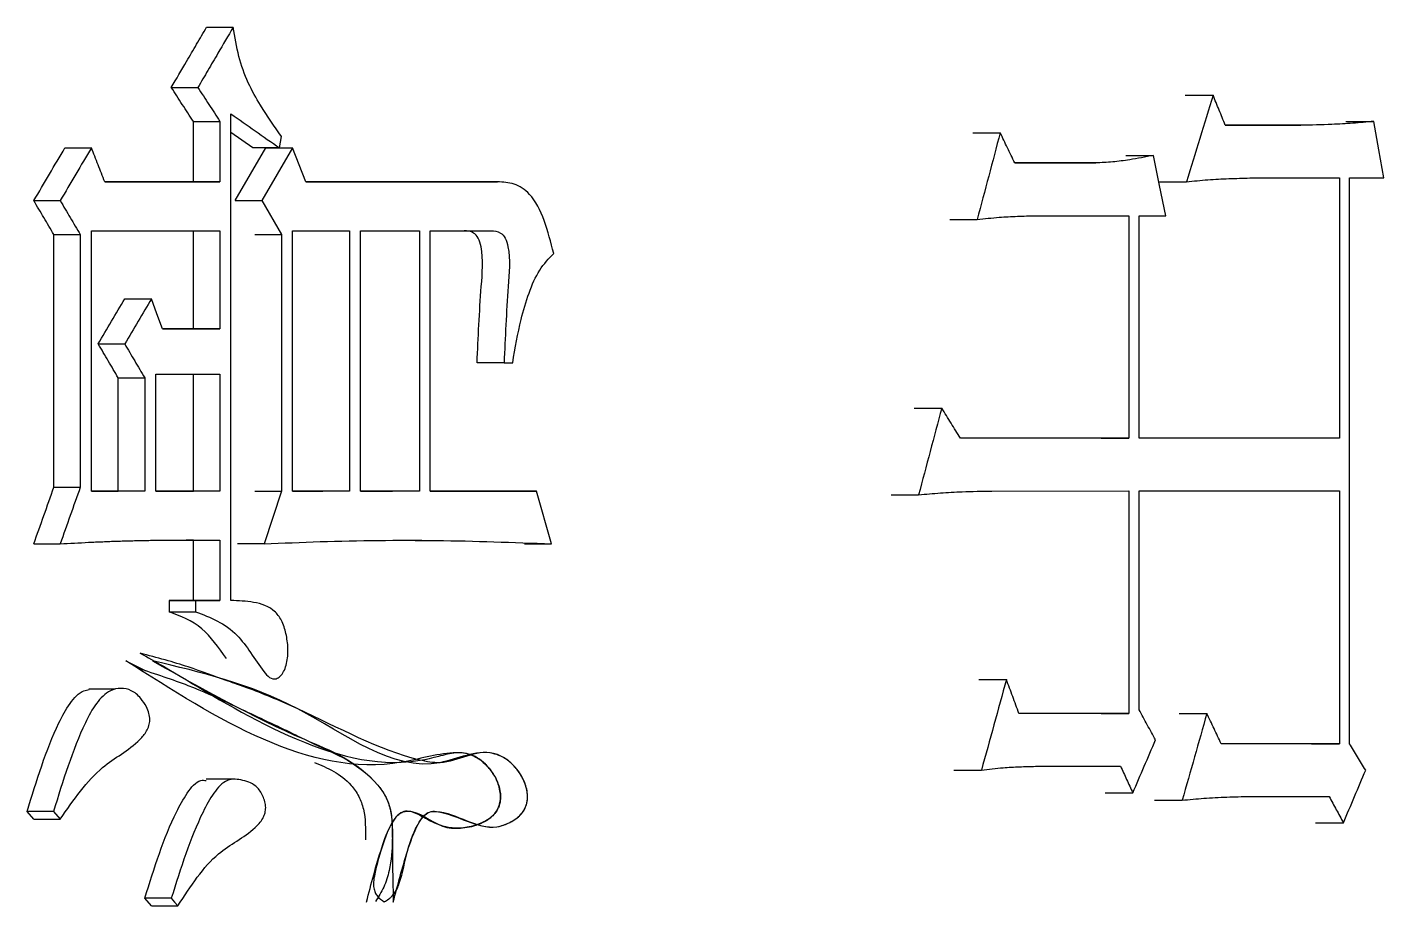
# Model space of a CAD drawing. Header units: millimetres. Extents: x 1890 to 4327, y 775 to 2498.
# Drawn here: x 3067.719 to 3071.612, y 1120.838 to 1123.359 of the extents above; entities that cross this region are included whole.
import ezdxf

# ---------------------------------------------------------------- set-up
doc = ezdxf.new("R2010")
doc.units = ezdxf.units.MM

msp = doc.modelspace()

# ---------------------------------------------------------------- linework, layer by layer
at = {"color": 7, "linetype": 'Continuous', "lineweight": 25}
for p, q in [((3068.2338, 1123.3586), (3068.3102, 1123.3586)), ((3068.1326, 1123.1855), (3068.2088, 1123.1855)), ((3071.0424, 1123.1639), (3071.1219, 1123.1639)), ((3068.1959, 1123.0881), (3068.2721, 1123.0881)), ((3068.1959, 1122.915), (3068.1959, 1123.0881)), ((3068.2721, 1123.0881), (3068.2721, 1122.915)), ((3068.3038, 1121.7143), (3068.3038, 1123.1098)), ((3071.5031, 1123.0882), (3071.5832, 1123.0882)), ((3068.3663, 1123.0124), (3068.3038, 1123.0563)), ((3068.4428, 1123.0124), (3068.4491, 1123.0449)), ((3070.4324, 1123.0557), (3070.5112, 1123.0557)), ((3071.3738, 1123.0773), (3071.1572, 1123.0773)), ((3071.1572, 1123.0773), (3071.2935, 1123.0773)), ((3071.294, 1123.0773), (3071.3738, 1123.0773)), ((3067.8274, 1123.0124), (3067.9032, 1123.0124)), ((3068.3159, 1122.861), (3068.4041, 1123.0124)), ((3068.4428, 1123.0124), (3068.3663, 1123.0124)), ((3068.4806, 1123.0124), (3068.3923, 1122.861)), ((3068.4041, 1123.0124), (3068.4806, 1123.0124)), ((3068.5184, 1122.915), (3068.4806, 1123.0124)), ((3070.7852, 1122.9692), (3070.553, 1122.9692)), ((3070.553, 1122.9692), (3070.7057, 1122.9692)), ((3070.7061, 1122.9692), (3070.7852, 1122.9692)), ((3070.8717, 1122.9908), (3070.951, 1122.9908)), ((3068.2721, 1122.915), (3067.9415, 1122.915)), ((3067.9415, 1122.915), (3068.1959, 1122.915)), ((3068.1959, 1122.915), (3068.2721, 1122.915)), ((3069.0687, 1122.9151), (3068.5184, 1122.915)), ((3068.5184, 1122.915), (3068.9914, 1122.9151)), ((3068.9916, 1122.9151), (3069.0687, 1122.9151)), ((3070.9665, 1122.9151), (3071.0454, 1122.9151)), ((3071.2276, 1122.9259), (3071.4845, 1122.9259)), ((3071.4845, 1122.9259), (3071.4845, 1122.1795)), ((3071.5136, 1122.9259), (3071.6122, 1122.9259)), ((3067.738, 1122.861), (3067.8137, 1122.861)), ((3068.3159, 1122.861), (3068.3923, 1122.861)), ((3068.3923, 1122.861), (3068.4491, 1122.7636)), ((3070.6127, 1122.8177), (3070.8801, 1122.8177)), ((3070.8801, 1122.8177), (3070.8801, 1122.1795)), ((3070.9096, 1122.1795), (3070.9097, 1122.8177)), ((3070.9097, 1122.8177), (3070.9865, 1122.8177)), ((3067.9032, 1122.7744), (3068.2721, 1122.7744)), ((3067.9032, 1122.028), (3067.9032, 1122.7744)), ((3068.1959, 1122.4932), (3068.1959, 1122.7744)), ((3068.2721, 1122.7744), (3068.2721, 1122.4932)), ((3068.4806, 1122.028), (3068.4806, 1122.7744)), ((3068.4806, 1122.7744), (3068.6441, 1122.7744)), ((3068.6441, 1122.7744), (3068.6441, 1122.028)), ((3068.6755, 1122.028), (3068.6755, 1122.7744)), ((3068.6755, 1122.7744), (3068.8445, 1122.7744)), ((3068.8445, 1122.7744), (3068.8445, 1122.028)), ((3068.8757, 1122.7744), (3069.0501, 1122.7744)), ((3068.8757, 1122.028), (3068.8757, 1122.7744)), ((3068.9731, 1122.7744), (3069.0504, 1122.7744)), ((3070.3666, 1122.8069), (3070.4453, 1122.8069)), ((3067.7955, 1122.7636), (3067.8713, 1122.7636)), ((3067.7955, 1122.0388), (3067.7955, 1122.7636)), ((3067.8713, 1122.7636), (3067.8713, 1122.0388)), ((3068.3726, 1122.7636), (3068.4491, 1122.7636)), ((3068.4491, 1122.7636), (3068.4491, 1122.028)), ((3067.9994, 1122.5797), (3068.0754, 1122.5797)), ((3068.2721, 1122.4932), (3068.1072, 1122.4932)), ((3068.1072, 1122.4932), (3068.1959, 1122.4932)), ((3068.1959, 1122.4932), (3068.2721, 1122.4932)), ((3067.923, 1122.4499), (3067.9989, 1122.4499)), ((3069.0874, 1122.3958), (3069.0102, 1122.3958)), ((3069.0874, 1122.3958), (3069.1122, 1122.3958)), ((3067.9803, 1122.3525), (3068.0563, 1122.3525)), ((3067.9803, 1122.028), (3067.9803, 1122.3525)), ((3068.0563, 1122.3525), (3068.0563, 1122.028)), ((3068.0881, 1122.028), (3068.0881, 1122.3634)), ((3068.0881, 1122.3634), (3068.2721, 1122.3634)), ((3068.1959, 1122.028), (3068.1959, 1122.3634)), ((3068.2721, 1122.3634), (3068.2721, 1122.028)), ((3070.2647, 1122.266), (3070.3433, 1122.266)), ((3070.8801, 1122.1795), (3070.3973, 1122.1795)), ((3070.8008, 1122.1795), (3070.8801, 1122.1795)), ((3071.4845, 1122.1795), (3070.9096, 1122.1795)), ((3071.4845, 1122.1795), (3071.4045, 1122.1795)), ((3067.7955, 1122.0388), (3067.8713, 1122.0388)), ((3068.0563, 1122.028), (3067.9032, 1122.028)), ((3067.9032, 1122.028), (3067.9803, 1122.028)), ((3068.0563, 1122.028), (3067.9803, 1122.028)), ((3068.2721, 1122.028), (3068.0881, 1122.028)), ((3068.0881, 1122.028), (3068.1959, 1122.028)), ((3068.2721, 1122.028), (3068.1959, 1122.028)), ((3068.3726, 1122.028), (3068.4491, 1122.028)), ((3068.4491, 1122.028), (3068.3986, 1121.8766)), ((3068.6441, 1122.028), (3068.4806, 1122.028)), ((3068.4806, 1122.028), (3068.5674, 1122.028)), ((3068.6441, 1122.028), (3068.5674, 1122.028)), ((3068.8445, 1122.028), (3068.6755, 1122.028)), ((3068.6755, 1122.028), (3068.7675, 1122.028)), ((3068.8445, 1122.028), (3068.7676, 1122.028)), ((3069.1804, 1122.028), (3068.8757, 1122.028)), ((3068.8757, 1122.028), (3069.1029, 1122.028)), ((3069.1031, 1122.028), (3069.1804, 1122.028)), ((3069.2237, 1121.8766), (3069.1804, 1122.028)), ((3070.1986, 1122.0172), (3070.2771, 1122.0172)), ((3070.4872, 1122.028), (3070.8801, 1122.0281)), ((3070.8801, 1122.0281), (3070.8801, 1121.3898)), ((3070.9096, 1122.0281), (3071.4845, 1122.0281)), ((3070.9096, 1121.4007), (3070.9096, 1122.0281)), ((3071.4845, 1122.0281), (3071.4845, 1121.3033)), ((3067.738, 1121.8766), (3067.8137, 1121.8766)), ((3068.1959, 1121.8874), (3068.1749, 1121.8873)), ((3068.1959, 1121.7143), (3068.1959, 1121.8874)), ((3068.2721, 1121.8874), (3068.2721, 1121.7143)), ((3068.3986, 1121.8766), (3068.3222, 1121.8766)), ((3068.8322, 1121.8857), (3068.8876, 1121.886)), ((3069.1464, 1121.8766), (3069.2237, 1121.8766)), ((3068.2024, 1121.7143), (3068.1262, 1121.7143)), ((3068.1262, 1121.7143), (3068.1959, 1121.7143)), ((3068.1262, 1121.7143), (3068.1262, 1121.6819)), ((3068.1262, 1121.6819), (3068.2024, 1121.6819)), ((3068.1959, 1121.7143), (3068.2721, 1121.7143)), ((3068.2024, 1121.7143), (3068.2024, 1121.6819)), ((3068.2721, 1121.7143), (3068.2024, 1121.7143)), ((3068.0025, 1121.5412), (3068.0574, 1121.5128)), ((3068.4287, 1121.4891), (3068.4292, 1121.4891)), ((3070.4503, 1121.4872), (3070.5291, 1121.4872)), ((3067.9715, 1121.4601), (3067.8956, 1121.46)), ((3070.8801, 1121.3898), (3070.5649, 1121.3898)), ((3070.8008, 1121.3898), (3070.8801, 1121.3898)), ((3071.0248, 1121.3898), (3071.1043, 1121.3898)), ((3071.4845, 1121.3033), (3071.1454, 1121.3033)), ((3071.4045, 1121.3033), (3071.4845, 1121.3033)), ((3070.3785, 1121.2276), (3070.4573, 1121.2276)), ((3070.6127, 1121.2384), (3070.8564, 1121.2384)), ((3068.3093, 1121.2012), (3068.2329, 1121.2012)), ((3070.8126, 1121.1627), (3070.8919, 1121.1627)), ((3070.9542, 1121.141), (3071.0336, 1121.141)), ((3071.2276, 1121.1519), (3071.4554, 1121.1519)), ((3067.738, 1121.0869), (3067.7188, 1121.1086)), ((3067.7945, 1121.1086), (3067.8137, 1121.0869)), ((3067.738, 1121.0869), (3067.8137, 1121.0869)), ((3071.4161, 1121.0761), (3071.4961, 1121.0761)), ((3068.0755, 1120.8381), (3068.0565, 1120.8598))]:
    msp.add_line(p, q, dxfattribs=at)
at = {"color": 7, "linetype": 'Continuous', "lineweight": 25, "flags": 128}
for points in [[(3071.6122, 1122.9259), (3071.5977, 1123.007), (3071.5832, 1123.0882)], [(3070.9865, 1122.8177), (3070.9687, 1122.9043), (3070.951, 1122.9908)], [(3071.5136, 1121.3033), (3071.5136, 1121.9371), (3071.5136, 1122.9259)], [(3068.1072, 1122.4932), (3068.0913, 1122.5364), (3068.0754, 1122.5797)], [(3067.7945, 1121.1086), (3067.7664, 1121.1086), (3067.7426, 1121.1086), (3067.7188, 1121.1086)], [(3068.1326, 1120.8598), (3068.1044, 1120.8598), (3068.0804, 1120.8598), (3068.0565, 1120.8598)], [(3068.0755, 1120.8381), (3068.1038, 1120.8381), (3068.1277, 1120.8381), (3068.1516, 1120.8381)], [(3068.1326, 1120.8598), (3068.1421, 1120.8489), (3068.1516, 1120.8381)]]:
    msp.add_lwpolyline(points, dxfattribs=at)
at = {"color": 7, "linetype": 'Continuous', "lineweight": 25}
for points, knots in [([(3068.1326, 1123.1855), (3068.1472, 1123.2105), (3068.1714, 1123.2518), (3068.2051, 1123.3095), (3068.2243, 1123.3422), (3068.2338, 1123.3586)], [0, 0, 0, 0, 0.432843, 0.716421, 1, 1, 1, 1]), ([(3068.3101, 1123.3586), (3068.2955, 1123.3336), (3068.2714, 1123.2923), (3068.2376, 1123.2346), (3068.2184, 1123.2018), (3068.2088, 1123.1855)], [0, 0, 0, 0, 0.43259, 0.716295, 1, 1, 1, 1]), ([(3068.4491, 1123.0449), (3068.4285, 1123.074), (3068.3945, 1123.1222), (3068.3519, 1123.1979), (3068.324, 1123.2737), (3068.3148, 1123.3301), (3068.3102, 1123.3586)], [0, 0, 0, 0, 0.3337806, 0.5521509, 0.7741701, 1, 1, 1, 1]), ([(3068.1959, 1123.0881), (3068.1853, 1123.1044), (3068.1642, 1123.1368), (3068.1431, 1123.1693), (3068.1326, 1123.1855)], [0, 0, 0, 0, 0.5, 1, 1, 1, 1]), ([(3068.2088, 1123.1855), (3068.2193, 1123.1693), (3068.2405, 1123.1368), (3068.2616, 1123.1044), (3068.2721, 1123.0881)], [0, 0, 0, 0, 0.499999, 1, 1, 1, 1]), ([(3071.1219, 1123.1639), (3071.1092, 1123.1224), (3071.0837, 1123.0395), (3071.0582, 1122.9565), (3071.0454, 1122.9151)], [0, 0, 0, 0, 0.499999, 1, 1, 1, 1]), ([(3071.1572, 1123.0773), (3071.1513, 1123.0918), (3071.1396, 1123.1206), (3071.1278, 1123.1495), (3071.1219, 1123.1639)], [0, 0, 0, 0, 0.5000008, 1, 1, 1, 1]), ([(3068.3038, 1123.1098), (3068.327, 1123.0935), (3068.3734, 1123.0611), (3068.4197, 1123.0286), (3068.4428, 1123.0124)], [0, 0, 0, 0, 0.5, 1, 1, 1, 1]), ([(3071.5832, 1123.0882), (3071.5633, 1123.0863), (3071.5233, 1123.0827), (3071.4535, 1123.0786), (3071.4036, 1123.0778), (3071.3738, 1123.0773)], [0, 0, 0, 0, 0.2871523, 0.5743157, 1, 1, 1, 1]), ([(3070.5112, 1123.0557), (3070.5002, 1123.0142), (3070.4783, 1122.9313), (3070.4563, 1122.8484), (3070.4453, 1122.8069)], [0, 0, 0, 0, 0.499999, 1, 1, 1, 1]), ([(3070.553, 1122.9692), (3070.546, 1122.9836), (3070.5321, 1123.0124), (3070.5181, 1123.0413), (3070.5112, 1123.0557)], [0, 0, 0, 0, 0.500001, 1, 1, 1, 1]), ([(3067.738, 1122.861), (3067.753, 1122.8862), (3067.7828, 1122.9367), (3067.8126, 1122.9872), (3067.8274, 1123.0124)], [0, 0, 0, 0, 0.499999, 1, 1, 1, 1]), ([(3067.9032, 1123.0124), (3067.8883, 1122.9872), (3067.8585, 1122.9367), (3067.8286, 1122.8862), (3067.8137, 1122.861)], [0, 0, 0, 0, 0.499999, 1, 1, 1, 1]), ([(3067.9415, 1122.915), (3067.9352, 1122.9313), (3067.9224, 1122.9637), (3067.9096, 1122.9962), (3067.9032, 1123.0124)], [0, 0, 0, 0, 0.499999, 1, 1, 1, 1]), ([(3070.951, 1122.9908), (3070.9283, 1122.9863), (3070.8895, 1122.9785), (3070.8341, 1122.9715), (3070.8015, 1122.97), (3070.7852, 1122.9692)], [0, 0, 0, 0, 0.413286, 0.706431, 1, 1, 1, 1]), ([(3069.2299, 1122.7095), (3069.2218, 1122.7415), (3069.2058, 1122.8046), (3069.1678, 1122.8808), (3069.1167, 1122.9122), (3069.0847, 1122.9141), (3069.0687, 1122.9151)], [0, 0, 0, 0, 0.291832, 0.574338, 0.788145, 1, 1, 1, 1]), ([(3071.0454, 1122.9151), (3071.066, 1122.9172), (3071.1066, 1122.9214), (3071.1674, 1122.9245), (3071.2075, 1122.9254), (3071.2276, 1122.9259)], [0, 0, 0, 0, 0.338229, 0.669059, 1, 1, 1, 1]), ([(3067.7955, 1122.7636), (3067.786, 1122.7798), (3067.7668, 1122.8123), (3067.7476, 1122.8447), (3067.738, 1122.861)], [0, 0, 0, 0, 0.5, 1, 1, 1, 1]), ([(3067.8137, 1122.861), (3067.8233, 1122.8447), (3067.8425, 1122.8123), (3067.8617, 1122.7798), (3067.8713, 1122.7636)], [0, 0, 0, 0, 0.499998, 1, 1, 1, 1]), ([(3070.4453, 1122.8069), (3070.4664, 1122.8092), (3070.5048, 1122.8134), (3070.5606, 1122.8162), (3070.5953, 1122.8172), (3070.6127, 1122.8177)], [0, 0, 0, 0, 0.37761, 0.688762, 1, 1, 1, 1]), ([(3069.01, 1122.3958), (3069.0133, 1122.4683), (3069.0184, 1122.5784), (3069.0292, 1122.7013), (3069.0152, 1122.7545), (3068.9971, 1122.7732), (3068.9822, 1122.774), (3068.9728, 1122.7745)], [0, 0, 0, 0, 0.510737, 0.775157, 0.838657, 0.898816, 1, 1, 1, 1]), ([(3069.0501, 1122.7745), (3069.0595, 1122.774), (3069.0744, 1122.7732), (3069.0925, 1122.7545), (3069.1066, 1122.7013), (3069.0957, 1122.5784), (3069.0907, 1122.4683), (3069.0874, 1122.3958)], [0, 0, 0, 0, 0.1012919, 0.1614916, 0.2249951, 0.4893613, 1, 1, 1, 1]), ([(3069.1122, 1122.3958), (3069.1193, 1122.4379), (3069.131, 1122.5069), (3069.1577, 1122.5961), (3069.1872, 1122.6649), (3069.2158, 1122.6948), (3069.2299, 1122.7095)], [0, 0, 0, 0, 0.3473143, 0.5697619, 0.7881049, 1, 1, 1, 1]), ([(3067.923, 1122.4499), (3067.9358, 1122.4715), (3067.9612, 1122.5148), (3067.9866, 1122.5581), (3067.9994, 1122.5797)], [0, 0, 0, 0, 0.499999, 1, 1, 1, 1]), ([(3068.0754, 1122.5797), (3068.0626, 1122.5581), (3068.0372, 1122.5148), (3068.0117, 1122.4715), (3067.9989, 1122.4499)], [0, 0, 0, 0, 0.499999, 1, 1, 1, 1]), ([(3067.9803, 1122.3525), (3067.9707, 1122.3688), (3067.9517, 1122.4012), (3067.9326, 1122.4337), (3067.923, 1122.4499)], [0, 0, 0, 0, 0.5, 1, 1, 1, 1]), ([(3067.9989, 1122.4499), (3068.0085, 1122.4337), (3068.0276, 1122.4012), (3068.0467, 1122.3688), (3068.0563, 1122.3525)], [0, 0, 0, 0, 0.499998, 1, 1, 1, 1]), ([(3070.3433, 1122.266), (3070.3323, 1122.2246), (3070.3102, 1122.1416), (3070.2882, 1122.0587), (3070.2771, 1122.0172)], [0, 0, 0, 0, 0.4999994, 1, 1, 1, 1]), ([(3070.3973, 1122.1795), (3070.3883, 1122.1939), (3070.3703, 1122.2228), (3070.3523, 1122.2516), (3070.3433, 1122.266)], [0, 0, 0, 0, 0.5, 1, 1, 1, 1]), ([(3067.738, 1121.8766), (3067.7476, 1121.9036), (3067.7668, 1121.9577), (3067.786, 1122.0118), (3067.7955, 1122.0388)], [0, 0, 0, 0, 0.5, 1, 1, 1, 1]), ([(3067.8713, 1122.0388), (3067.8617, 1122.0118), (3067.8425, 1121.9577), (3067.8233, 1121.9036), (3067.8137, 1121.8766)], [0, 0, 0, 0, 0.499999, 1, 1, 1, 1]), ([(3070.2771, 1122.0172), (3070.298, 1122.0191), (3070.3397, 1122.023), (3070.4097, 1122.0269), (3070.4589, 1122.0276), (3070.4872, 1122.028)], [0, 0, 0, 0, 0.297265, 0.594541, 1, 1, 1, 1]), ([(3067.8137, 1121.8766), (3067.8409, 1121.878), (3067.8748, 1121.8799), (3067.9121, 1121.8817), (3067.9239, 1121.8822), (3067.9324, 1121.8826), (3067.9409, 1121.8829), (3067.9544, 1121.8835), (3067.968, 1121.884), (3067.9815, 1121.8845), (3067.9951, 1121.8849), (3068.0086, 1121.8853), (3068.0255, 1121.8857), (3068.039, 1121.886), (3068.0525, 1121.8863), (3068.0661, 1121.8865), (3068.0796, 1121.8867), (3068.0931, 1121.8869), (3068.1032, 1121.887), (3068.1116, 1121.8871), (3068.1201, 1121.8872), (3068.1268, 1121.8872), (3068.1353, 1121.8873), (3068.142, 1121.8873), (3068.1487, 1121.8874), (3068.1555, 1121.8874), (3068.1622, 1121.8874), (3068.1707, 1121.8874), (3068.1774, 1121.8874), (3068.1841, 1121.8875), (3068.1909, 1121.8875), (3068.1976, 1121.8875), (3068.206, 1121.8875), (3068.2128, 1121.8875), (3068.2195, 1121.8875), (3068.2262, 1121.8875), (3068.233, 1121.8875), (3068.2414, 1121.8875), (3068.2473, 1121.8874), (3068.2531, 1121.8874), (3068.2565, 1121.8874), (3068.2607, 1121.8874), (3068.2641, 1121.8874), (3068.2682, 1121.8874), (3068.2706, 1121.8874), (3068.2721, 1121.8874)], [0, 0, 0, 0, 0.176928, 0.221159, 0.243275, 0.254333, 0.276449, 0.298565, 0.342797, 0.364913, 0.387029, 0.431261, 0.453377, 0.497609, 0.519725, 0.54184, 0.586072, 0.608188, 0.630304, 0.65242, 0.663478, 0.685594, 0.696652, 0.718768, 0.729826, 0.740884, 0.763, 0.774058, 0.796174, 0.807232, 0.818289, 0.840405, 0.851463, 0.873579, 0.884637, 0.895695, 0.917811, 0.928869, 0.950985, 0.956514, 0.967572, 0.973101, 0.984159, 0.989688, 1, 1, 1, 1]), ([(3068.3986, 1121.8766), (3068.4523, 1121.8788), (3068.6178, 1121.8857), (3068.8935, 1121.889), (3069.1136, 1121.8807), (3069.2237, 1121.8766)], [0, 0, 0, 0, 0.193449, 0.596574, 1, 1, 1, 1]), ([(3068.2907, 1121.5478), (3068.2684, 1121.5792), (3068.2212, 1121.6456), (3068.159, 1121.6693), (3068.1262, 1121.6819)], [0, 0, 0, 0, 0.473164, 1, 1, 1, 1]), ([(3068.2024, 1121.6819), (3068.2446, 1121.6656), (3068.3207, 1121.6361), (3068.3762, 1121.5368), (3068.4134, 1121.4914), (3068.4314, 1121.4872), (3068.4456, 1121.4959), (3068.4556, 1121.5099), (3068.4651, 1121.5346), (3068.469, 1121.5714), (3068.4637, 1121.6141), (3068.4527, 1121.6539), (3068.422, 1121.6958), (3068.3685, 1121.7114), (3068.3253, 1121.7133), (3068.3038, 1121.7143)], [0, 0, 0, 0, 0.231115, 0.416996, 0.453479, 0.487626, 0.51108, 0.53533, 0.560619, 0.61156, 0.663004, 0.713338, 0.761901, 0.881097, 1, 1, 1, 1]), ([(3068.6927, 1120.849), (3068.7063, 1120.9015), (3068.7266, 1120.9791), (3068.7574, 1121.0656), (3068.7807, 1121.0984), (3068.7972, 1121.1082), (3068.8406, 1121.1147), (3068.8924, 1121.0632), (3068.9625, 1121.0588), (3069.0063, 1121.0677), (3069.0404, 1121.0835), (3069.0604, 1121.1005), (3069.0723, 1121.1203), (3069.0773, 1121.1385), (3069.0777, 1121.1586), (3069.0729, 1121.1838), (3069.0605, 1121.2129), (3069.0337, 1121.2477), (3068.9931, 1121.277), (3068.9081, 1121.2794), (3068.5775, 1121.1739), (3068.2654, 1121.3732), (3068.0025, 1121.5412)], [0, 0, 0, 0, 0.066326, 0.098069, 0.114802, 0.122366, 0.12991, 0.194026, 0.225577, 0.257771, 0.274923, 0.290948, 0.299033, 0.306308, 0.31368, 0.322028, 0.336671, 0.353914, 0.385654, 0.416675, 0.50855, 1, 1, 1, 1]), ([(3068.0434, 1121.5629), (3068.0647, 1121.5511), (3068.2288, 1121.46), (3068.5986, 1121.2087), (3068.881, 1121.2613), (3068.9472, 1121.2809), (3068.9913, 1121.2752), (3069.0268, 1121.2532), (3069.053, 1121.2242), (3069.0699, 1121.1931), (3069.0769, 1121.1665), (3069.0775, 1121.1475), (3069.0762, 1121.1353), (3069.0732, 1121.1243), (3069.0676, 1121.1116), (3069.0582, 1121.0993), (3069.0431, 1121.0863), (3069.0292, 1121.0785), (3069.019, 1121.0741), (3069.0156, 1121.0727), (3068.9865, 1121.0617), (3068.935, 1121.0555), (3068.8738, 1121.0808), (3068.8359, 1121.1042), (3068.8102, 1121.1112), (3068.7897, 1121.1065), (3068.7603, 1121.075), (3068.7373, 1121.0105), (3068.7195, 1120.9478), (3068.7123, 1120.9083), (3068.7128, 1120.8901), (3068.7172, 1120.8765), (3068.7259, 1120.8613), (3068.7366, 1120.8545), (3068.7438, 1120.8499)], [0, 0, 0, 0, 0.063403, 0.490083, 0.555845, 0.585953, 0.612335, 0.635418, 0.654818, 0.670315, 0.682341, 0.687426, 0.692125, 0.696624, 0.701068, 0.709996, 0.718666, 0.732514, 0.736768, 0.73811, 0.738909, 0.79149, 0.829877, 0.853354, 0.86561, 0.876875, 0.890063, 0.92862, 0.960137, 0.969562, 0.976521, 0.982326, 0.987997, 1, 1, 1, 1]), ([(3068.7438, 1120.8499), (3068.7481, 1120.8524), (3068.7537, 1120.8557), (3068.7615, 1120.8617), (3068.77, 1120.8706), (3068.7803, 1120.8842), (3068.7962, 1120.9289), (3068.8074, 1120.9957), (3068.8331, 1121.0633), (3068.8574, 1121.098), (3068.8745, 1121.1096), (3068.946, 1121.1098), (3069.0215, 1121.046), (3069.1037, 1121.0759), (3069.1321, 1121.0934), (3069.1471, 1121.1151), (3069.1522, 1121.1292), (3069.1544, 1121.1404), (3069.155, 1121.1523), (3069.1535, 1121.1698), (3069.147, 1121.193), (3069.1331, 1121.2194), (3069.113, 1121.2442), (3069.0872, 1121.2646), (3069.0171, 1121.2946), (3068.9359, 1121.2378), (3068.7451, 1121.2752), (3068.5675, 1121.3746), (3068.3899, 1121.4494), (3068.3206, 1121.474), (3068.263, 1121.4936), (3068.1858, 1121.5246), (3068.0914, 1121.55), (3068.0434, 1121.5629)], [0, 0, 0, 0, 0.007115, 0.009283, 0.013168, 0.022788, 0.029323, 0.067396, 0.105312, 0.117519, 0.126527, 0.138469, 0.245589, 0.268554, 0.290817, 0.300477, 0.304973, 0.309414, 0.313965, 0.318785, 0.329689, 0.342801, 0.358258, 0.375878, 0.395342, 0.489004, 0.523993, 0.742498, 0.828477, 0.854871, 0.870121, 0.933939, 1, 1, 1, 1]), ([(3068.0785, 1121.5412), (3068.2216, 1121.4607), (3068.4359, 1121.34), (3068.6754, 1121.2521), (3068.7477, 1121.1549), (3068.7673, 1121.1026), (3068.7662, 1120.9964), (3068.7682, 1120.9081), (3068.7696, 1120.849)], [0, 0, 0, 0, 0.500155, 0.749433, 0.782567, 0.811815, 0.874052, 1, 1, 1, 1]), ([(3068.7696, 1120.849), (3068.7824, 1120.898), (3068.8027, 1120.9751), (3068.8318, 1121.0597), (3068.8554, 1121.0953), (3068.8738, 1121.1101), (3068.9466, 1121.1064), (3069.0257, 1121.0445), (3069.1091, 1121.0777), (3069.1363, 1121.0987), (3069.1481, 1121.1177), (3069.1534, 1121.1331), (3069.1555, 1121.1504), (3069.1538, 1121.1691), (3069.1484, 1121.1881), (3069.1384, 1121.2103), (3069.1225, 1121.2339), (3069.0949, 1121.2606), (3069.0211, 1121.2949), (3068.8148, 1121.1824), (3068.4977, 1121.4418), (3068.2186, 1121.508), (3068.0785, 1121.5412)], [0, 0, 0, 0, 0.062139, 0.097741, 0.110846, 0.121745, 0.134474, 0.241844, 0.272517, 0.28985, 0.296872, 0.303283, 0.310072, 0.317098, 0.324991, 0.334204, 0.348814, 0.364868, 0.393646, 0.487371, 0.742662, 1, 1, 1, 1]), ([(3068.0365, 1121.52), (3068.0867, 1121.5037), (3068.1856, 1121.4715), (3068.3085, 1121.4144), (3068.4104, 1121.3661), (3068.4833, 1121.3317), (3068.5781, 1121.2828), (3068.6745, 1121.2522), (3068.7467, 1121.1565), (3068.7617, 1121.1188), (3068.7672, 1121.0742), (3068.7672, 1121.014), (3068.7628, 1120.9516), (3068.7438, 1120.8909), (3068.727, 1120.864), (3068.7186, 1120.8506)], [0, 0, 0, 0, 0.127271, 0.250947, 0.419961, 0.470254, 0.498152, 0.744763, 0.775002, 0.804533, 0.835455, 0.868351, 0.930416, 0.965226, 1, 1, 1, 1]), ([(3070.5291, 1121.4872), (3070.5171, 1121.4439), (3070.4932, 1121.3574), (3070.4693, 1121.2708), (3070.4573, 1121.2276)], [0, 0, 0, 0, 0.499999, 1, 1, 1, 1]), ([(3070.5649, 1121.3898), (3070.559, 1121.4061), (3070.547, 1121.4385), (3070.5351, 1121.471), (3070.5291, 1121.4872)], [0, 0, 0, 0, 0.500001, 1, 1, 1, 1]), ([(3067.7188, 1121.1086), (3067.7458, 1121.197), (3067.7797, 1121.3081), (3067.8397, 1121.4198), (3067.8713, 1121.4543), (3067.892, 1121.4577), (3067.8971, 1121.4585)], [0, 0, 0, 0, 0.631822, 0.79327, 0.948373, 1, 1, 1, 1]), ([(3067.8137, 1121.0869), (3067.852, 1121.142), (3067.9199, 1121.2395), (3068.0169, 1121.286), (3068.0595, 1121.3338), (3068.0686, 1121.3542), (3068.0718, 1121.3722), (3068.0687, 1121.3914), (3068.0599, 1121.4128), (3068.0436, 1121.4371), (3068.0187, 1121.458), (3067.9879, 1121.4641), (3067.9519, 1121.4566), (3067.9154, 1121.4207), (3067.8556, 1121.3071), (3067.8216, 1121.1966), (3067.7945, 1121.1086)], [0, 0, 0, 0, 0.207529, 0.367372, 0.400835, 0.41667, 0.431354, 0.448141, 0.466694, 0.497248, 0.538464, 0.578549, 0.61996, 0.682145, 0.746849, 1, 1, 1, 1]), ([(3070.9569, 1121.3141), (3070.9491, 1121.3285), (3070.9333, 1121.3574), (3070.9175, 1121.3862), (3070.9096, 1121.4007)], [0, 0, 0, 0, 0.499999, 1, 1, 1, 1]), ([(3071.1043, 1121.3898), (3071.0925, 1121.3484), (3071.069, 1121.2654), (3071.0454, 1121.1825), (3071.0336, 1121.141)], [0, 0, 0, 0, 0.499999, 1, 1, 1, 1]), ([(3071.1454, 1121.3033), (3071.1386, 1121.3177), (3071.1249, 1121.3466), (3071.1111, 1121.3754), (3071.1043, 1121.3898)], [0, 0, 0, 0, 0.500001, 1, 1, 1, 1]), ([(3070.8919, 1121.1627), (3070.9027, 1121.1879), (3070.9244, 1121.2384), (3070.9461, 1121.2889), (3070.9569, 1121.3141)], [0, 0, 0, 0, 0.499999, 1, 1, 1, 1]), ([(3071.56, 1121.2276), (3071.5523, 1121.2402), (3071.5368, 1121.2654), (3071.5213, 1121.2907), (3071.5136, 1121.3033)], [0, 0, 0, 0, 0.4999988, 1, 1, 1, 1]), ([(3068.5434, 1121.2496), (3068.5808, 1121.234), (3068.6281, 1121.2143), (3068.6708, 1121.1546), (3068.6904, 1121.1024), (3068.6901, 1121.058), (3068.6899, 1121.0278)], [0, 0, 0, 0, 0.499534, 0.632525, 0.750051, 1, 1, 1, 1]), ([(3070.4573, 1121.2276), (3070.4782, 1121.2301), (3070.5145, 1121.2345), (3070.5664, 1121.2371), (3070.5972, 1121.238), (3070.6127, 1121.2384)], [0, 0, 0, 0, 0.403496, 0.701702, 1, 1, 1, 1]), ([(3070.8564, 1121.2384), (3070.8623, 1121.2258), (3070.8741, 1121.2005), (3070.886, 1121.1753), (3070.8919, 1121.1627)], [0, 0, 0, 0, 0.5, 1, 1, 1, 1]), ([(3071.4961, 1121.0761), (3071.5068, 1121.1014), (3071.5281, 1121.1519), (3071.5494, 1121.2023), (3071.56, 1121.2276)], [0, 0, 0, 0, 0.499999, 1, 1, 1, 1]), ([(3068.0565, 1120.8598), (3068.0835, 1120.9466), (3068.1174, 1121.0554), (3068.1765, 1121.1615), (3068.2071, 1121.2002), (3068.2277, 1121.1983), (3068.2329, 1121.1978)], [0, 0, 0, 0, 0.630444, 0.791026, 0.946417, 1, 1, 1, 1]), ([(3068.1516, 1120.8381), (3068.188, 1120.8943), (3068.2523, 1120.9936), (3068.3486, 1121.0361), (3068.3916, 1121.0813), (3068.4009, 1121.1011), (3068.4041, 1121.1164), (3068.4025, 1121.1333), (3068.3954, 1121.1552), (3068.3762, 1121.1865), (3068.3382, 1121.1995), (3068.2921, 1121.2056), (3068.2526, 1121.1629), (3068.1937, 1121.0539), (3068.1597, 1120.9459), (3068.1326, 1120.8598)], [0, 0, 0, 0, 0.207996, 0.367554, 0.405471, 0.419369, 0.432328, 0.447278, 0.463534, 0.497494, 0.558303, 0.619645, 0.682126, 0.746669, 1, 1, 1, 1]), ([(3071.0336, 1121.141), (3071.0542, 1121.143), (3071.0969, 1121.1472), (3071.1615, 1121.1504), (3071.2056, 1121.1514), (3071.2276, 1121.1519)], [0, 0, 0, 0, 0.317984, 0.658934, 1, 1, 1, 1]), ([(3071.4554, 1121.1519), (3071.4622, 1121.1392), (3071.4758, 1121.114), (3071.4893, 1121.0888), (3071.4961, 1121.0761)], [0, 0, 0, 0, 0.5, 1, 1, 1, 1])]:
    msp.add_open_spline(points, degree=3, knots=knots, dxfattribs=at)

doc.saveas('drawing.dxf')
